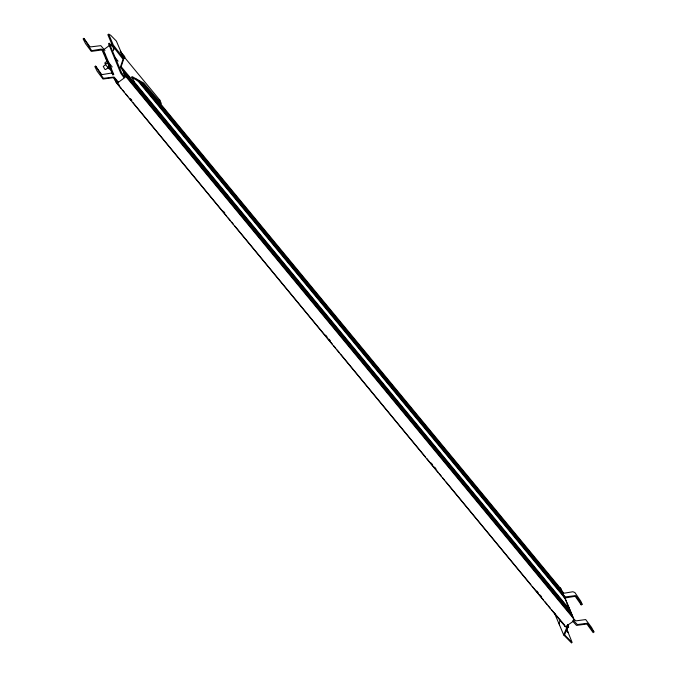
<?xml version="1.0" encoding="UTF-8"?>
<svg xmlns="http://www.w3.org/2000/svg" width="677" height="677" viewBox="0 0 677 677"><rect width="100%" height="100%" fill="white"/><g stroke="black" fill="none" stroke-linecap="round" stroke-linejoin="round"><path stroke-width="1.02" d="M133.445 82.476L120.337 67.311L123.019 59.254L112.458 45.604L107.846 34.671L108.218 34.468M123.84 58.637L113.279 44.987L108.659 34.053L110.732 35.322L116.376 41.077L123.84 58.637L121.158 66.693L133.767 81.832L134.258 82.162L132.1 76.586L143.719 83.043L161.304 103.539L159.907 100.213L124.255 57.029M571.591 642.998L563.729 635.009L567.318 626.132M568.257 626.462L568.02 624.558M102.989 50.724L103.141 50.276M114.362 47.17L113.321 50.707M560.319 620.267L559.16 622.874L559.498 624.888M567.868 627.334L564.77 634.273L564.94 635.28L572.141 642.473L566.903 629.407M123.857 57.917L124.111 57.469M104.749 53.982L103.573 52.104M105.527 55.827L103.403 52.357M114.438 47.965L112.424 45.528L113.812 49.463M105.908 57.647L106.526 59.737M119.135 84.921L115.098 80.03L114.565 78.126M121.259 88.399L115.877 81.875L115.098 80.03M571.828 615.181L123.332 71.356L123.866 73.268L572.776 616.781L573.554 618.626L124.653 75.113L124.111 73.201M124.89 75.045L125.313 76.679L124.644 77.669L117.07 83.254L115.877 81.875M160.855 104.199L561.081 589.1L561.859 590.945L142.128 82.416M561.859 590.945L562.638 592.79L141.561 82.628M562.638 592.79L563.425 594.634L139.648 81.215M563.425 594.634L564.203 596.479L138.413 80.614M564.203 596.479L564.982 598.333L136.5 79.201M564.982 598.333L569.653 609.402L133.107 80.487M569.653 609.402L570.44 611.246L133.885 82.34M570.44 611.246L571.219 613.091L132.641 81.739M571.219 613.091L571.997 614.936M551.755 609.969L564.703 625.209M573.554 618.626L573.969 620.259L573.309 621.249L565.363 626.775L116.706 83.203M567.69 632.513L568.071 632.174L566.649 630.727M103.649 49.734L111.223 44.149L112.424 45.528M105.527 64.154L107.778 62.445L107.203 61.057L104.935 62.775L104.986 63.646L108.396 68.292L109.488 68.961L110.994 67.827M105.722 64.569L103.268 66.431L104.791 69.249L105.612 69.579L108.895 67.091M114.574 58.569L115.395 57.951L118.069 61.192M107.804 67.251L109.302 66.118M123.053 58.687L124.737 57.41L124.686 56.538L120.193 51.215L120.726 51.731M568.528 607.751L568.942 607.447L566.937 605.01M567.842 627.765L566.7 626.834M593.162 632.656L587.255 624.465L586.274 624.076L576.508 625.404L572.446 620.961M559.278 588.034L560.251 587.78L561.081 589.1M108.532 43.717L120.811 73.328L124.035 77.686M160.483 104.156L142.906 83.66L131.423 77.178M83.11 38.809L85.505 43.59L91.302 51.376L101.491 50.005L102.379 50.775L112.974 75.13M94.805 66.481L97.192 71.271L102.989 79.048L113.186 77.686L117.4 82.484M122.309 69.579L123.332 71.356M564.542 625.455L565.363 626.775M159.205 100.061L159.907 100.213M107.389 60.507L106.873 60.338L107.448 61.556M563.966 597.182L565.845 597.842L574.578 596.395L575.568 596.784L581.348 605.052L580.688 603.131M108.955 68.453L109.488 68.961M120.768 52.603L124.737 57.41M567.521 626.217L568.663 627.139L567.605 624.651M112.255 46.485L109.158 43.184L121.632 72.71L124.856 77.068M561.808 591.148L564.169 593.196L572.903 591.749L574.875 592.536L580.883 601.345L582.212 604.493L575.568 595.591L565.727 596.886L564.026 595.819L573.851 619.066L575.865 620.877L585.698 619.573L591.495 627.359L594.025 632.098L587.264 623.263L577.422 624.566L573.165 620.217M126.591 74.402L128.605 76.848M129.95 78.473L131.296 80.106M104.969 50.487L100.822 45.664L90.726 46.874L89.745 46.485L83.838 38.293L91.302 50.174L92.284 50.572L101.017 49.125L102.379 49.353L103.97 51.257L113.787 74.512L112.517 73.336L111.155 73.108L102.422 74.555L101.432 74.165L95.533 65.974L102.989 77.855L103.979 78.244L114.075 77.026L118.221 81.858M112.221 66.938L108.879 62.885L108.058 63.503L109.395 65.127M114.32 78.185L116.334 80.631M130.568 98.774L131.913 100.408M223.393 211.241L224.739 212.874M325.637 335.115L326.983 336.748M329.005 339.194L330.351 340.819M431.249 463.068L432.595 464.693M434.609 467.138L435.954 468.772M536.853 591.013L538.198 592.646M540.212 595.091L541.558 596.716M122.605 90.024L124.619 92.47M125.964 94.103L127.987 96.549M129.332 98.173L131.346 100.619M132.692 102.252L226.863 216.344M228.208 217.977L230.231 220.423M231.576 222.048L233.59 224.493M234.936 226.126L332.475 344.297M333.82 345.922L335.834 348.367M337.18 350.001L339.194 352.446M340.539 354.071L425.3 456.763M426.645 458.388L438.078 472.241M439.424 473.875L441.438 476.32M442.783 477.945L444.806 480.391M446.151 482.024L530.903 584.708M532.249 586.341L543.682 600.194M545.027 601.819L547.05 604.265M548.395 605.898L550.409 608.344M554.818 613.819L554.37 612.863L563.729 635.009M106.763 59.669L112.145 72.405"/></g></svg>
